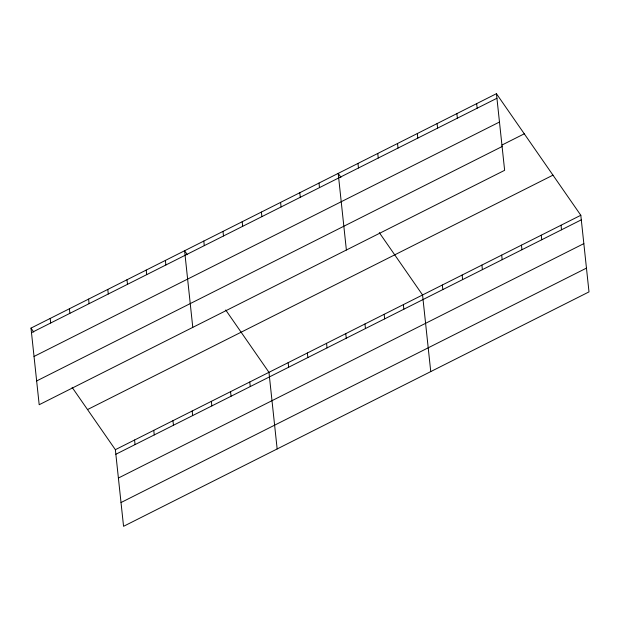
<?xml version="1.0" encoding="UTF-8"?>
<svg xmlns="http://www.w3.org/2000/svg" width="620" height="620" viewBox="0 0 620 620"><rect width="100%" height="100%" fill="white"/><g stroke="black" fill="none" stroke-linecap="round" stroke-linejoin="round"><path stroke-width="0.93" d="M496.442 93.69L504.634 170.314L39.192 404.728L31 328.104L496.442 93.69L580.808 215.272L589 291.896L123.558 526.31L115.367 449.686L72.121 387.368M31.488 332.676L496.93 98.255M34.03 356.454L499.472 122.032M501.921 145.072L524.288 133.811M36.65 380.951L502.092 146.537M87.528 409.564L552.97 175.15M115.367 449.686L580.808 215.272M115.855 454.259L581.296 219.837M118.397 478.036L583.839 243.621M121.016 502.533L586.458 268.119M340.923 177.32L338.195 173.391L346.379 250.015M379.316 232.647L422.561 294.973L430.753 371.597M187.325 254.681L184.597 250.744L192.781 327.376M225.719 310.008L268.964 372.326L277.156 448.957M31 328.104L33.728 332.041M561.03 225.231L561.519 229.803M541.245 235.197L541.74 239.762M521.466 245.156L521.955 249.728M501.689 255.122L502.177 259.687M476.664 103.649L477.152 108.221M481.903 265.081L482.391 269.654M456.878 113.615L457.366 118.18M462.125 275.048L462.613 279.612M437.1 123.574L437.588 128.146M442.339 285.006L442.827 289.579M417.314 133.54L417.803 138.105M397.536 143.499L398.025 148.072M403.364 304.637L403.853 309.21M377.758 153.466L378.247 158.03M384.16 314.309L384.648 318.882M357.972 163.424L358.461 167.997M364.963 323.981L365.451 328.553M345.766 333.653L346.255 338.218M318.99 183.055L319.478 187.627M326.562 343.317L327.05 347.89M299.793 192.727L300.281 197.3M307.365 352.989L307.853 357.562M280.596 202.399L281.085 206.972M288.161 362.661L288.649 367.226M261.392 212.071L261.88 216.636M242.195 221.735L242.684 226.308M249.767 381.998L250.255 386.57M222.999 231.407L223.487 235.98M230.562 391.67L231.051 396.242M203.794 241.079L204.282 245.644M211.366 401.341L211.854 405.906M192.169 411.006L192.657 415.578M165.393 260.416L165.889 264.988M172.965 420.678L173.453 425.25M146.196 270.088L146.684 274.652M153.768 430.35L154.256 434.914M126.999 279.76L127.487 284.324M134.571 440.014L135.059 444.587M107.795 289.424L108.283 293.996M88.598 299.096L89.086 303.668M69.401 308.768L69.89 313.333M50.197 318.432L50.685 323.005"/></g></svg>
